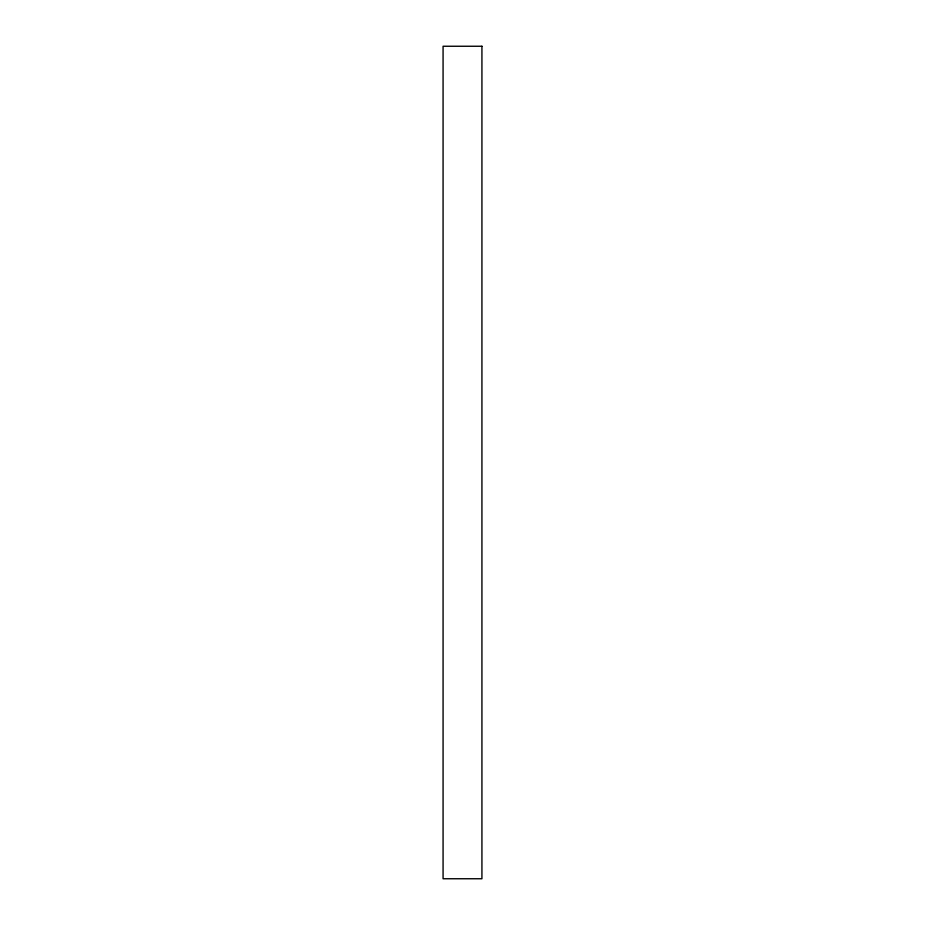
<?xml version="1.0" encoding="UTF-8"?>
<svg xmlns="http://www.w3.org/2000/svg" width="925" height="925" viewBox="0 0 925 925"><rect width="100%" height="100%" fill="white"/><g stroke="black" fill="none" stroke-linecap="round" stroke-linejoin="round"><path stroke-width="1.39" d="M481.925 46.25L443.075 46.25L443.075 878.75L481.925 878.75L481.925 46.25"/></g></svg>
